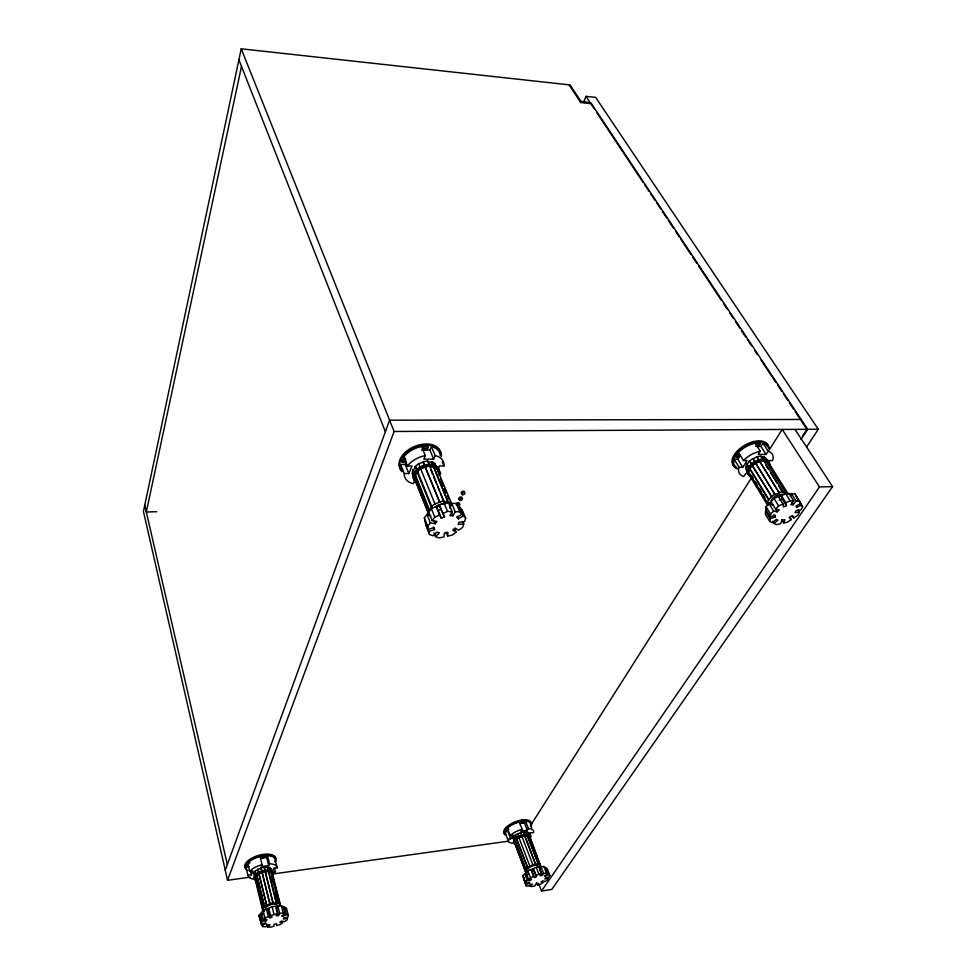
<?xml version="1.0" encoding="UTF-8"?>
<svg xmlns="http://www.w3.org/2000/svg" width="976" height="976" viewBox="0 0 976 976"><rect width="100%" height="100%" fill="white"/><g stroke="black" fill="none" stroke-linecap="round" stroke-linejoin="round"><path stroke-width="1.46" d="M254.516 876.704L253.967 872.751L255.309 870.934L256.151 874.435M255.053 878.961L255.078 877.339L256.969 875.509L264.545 906.692L263.178 908.485L253.967 872.751M264.447 911.011L262.593 910.108L262.629 908.522M277.635 900.567L278.355 903.398L269.974 867.542L271.243 868.75L270.657 870.397M272.097 872.593L273.805 868.286L277.221 867.847L275.171 859.771A15.116 6.722 -16.6 0 0 267.485 855.647L266.68 857.477L268.717 865.602L261.287 866.542L262.08 864.712L260.067 856.562A15.116 6.722 -16.6 0 0 247.611 863.223L249.575 871.385L253.028 870.946L251.357 874.838L247.904 875.289L245.964 867.139L249.405 866.7M271.243 868.75L280.173 904.313L279.563 905.935M454.499 528.37L456.085 532.213L452.181 535.116L447.655 536.092L447.947 532.298L444.324 533.079L444.043 536.873L439.139 537.922L435.528 536.641L433.978 532.774M798.136 509.875L799.551 512.144L795.05 512.607L796.245 510.546L800.759 510.094L802.577 506.983L801.479 504.836L796.648 507.52L795.904 506.093L800.735 503.409L794.964 493.844L785.521 493.38L774.053 498.468L766.075 506.678L765.306 514.084L769.796 521.513L772.321 522.697L776.347 519.378L778.006 520.159L773.98 523.478L772.589 521.196M769.796 521.513L770.101 518.756L765.94 511.888L766.136 510.045L770.296 516.914L775.286 515.243L775.078 517.085L770.101 518.756M770.296 516.914L770.601 514.132L766.075 506.678M413.348 475.861L412.311 473.262L412.75 469.944L414.495 472.652M414.239 474.385L412.75 469.944M414.8 475.068L428.867 510.094L429.586 510.192L415.508 475.166L414.8 475.068L414.361 478.386L415.117 478.045M429.159 513.047L428.379 513.388L428.867 510.094M435.943 467.004L436.065 466.235M581.281 101.968L570.106 84.949L241.231 48.8L143.435 511.448L227.567 880.291L250.124 877.143M241.487 66.417L146.327 511.997L156.721 511.705M537.556 885.061L537.947 883.317L535.604 883.963L535.226 885.708L532.054 886.574L529.822 886.293L532.481 884.305L531.005 884.11L528.345 886.098L526.101 885.805L522.929 875.582L527.906 870.885L536.214 867.298L543.9 866.505L547.329 868.884L549.915 875.533L549.012 877.18L545.462 877.875L544.864 878.961L548.427 878.266L547.524 879.901L544.876 881.535L542.815 880.852L541.07 881.938L543.132 882.621L540.484 884.244L537.556 885.061L536.629 882.609M261.287 922.466L261.946 925.199L266.045 923.76L265.509 922.857L261.397 924.296L258.799 915.512L263.178 910.571L272.097 906.68L281.32 905.704L286.456 908.07L288.323 915.427L287.847 917.147L283.699 917.94L283.382 919.075L287.53 918.27L287.042 919.978L284.394 921.722L281.576 921.063L279.819 922.222L282.637 922.869L279.99 924.614L276.672 925.504L276.489 923.723L273.829 924.431L274.024 926.224L270.437 927.2L267.558 926.956L266.899 924.235M513.681 840.604L513.352 836.932L515.377 835.2L527.65 867.554L525.564 869.274L525.064 870.799L525.783 871.922L516.097 846.277M528.37 833.711L527.272 832.394L539.704 864.614L536.068 855.171M529.578 839.043L530.078 837.481L540.387 865.749L528.48 833.345M462.685 521.379L463.759 523.941L462.624 527.369L458.683 530.285L455.28 528.15L452.681 530.09L456.085 532.213M435.528 536.641L439.395 532.945L436.98 532.079L433.112 535.787L429.464 534.494L426.146 526.101L424.353 517.878L431.429 508.728L444.092 503.018L456.256 503.506L462.16 509.875L465.674 518.207L464.515 521.66L458.964 522.197L458.208 524.478L463.759 523.941M540.899 865.529L539.935 867.078M789.913 517.304L791.316 519.574L787.473 522.172L783.655 523.038L784.899 519.622L781.837 520.306L780.605 523.722L776.481 524.649L773.98 523.478M225.261 870.177L389.595 420.18L801.174 419.473M227.567 880.291L394.109 431.49L241.231 48.8M748.36 470.261L747.665 470.566L745.554 467.089L746.725 464.112L748.677 466.516M768.356 504.897L749.409 473.836L748.726 474.129L767.648 505.202L768.356 504.897L768.002 502.445L767.295 502.75L748.336 471.652L749.519 468.663L752.655 465.747L771.772 496.857L768.551 499.785L746.725 464.112M583.709 101.98L586.015 96.343L595.641 97.368L818.278 429.269L806.554 447.02M405.235 464.478L400.685 464.478L404.271 473.555L408.846 473.543L405.235 464.478L406.284 461.965M408.846 473.543L412.006 466.003L407.419 466.003L403.783 456.927A20.679 13.2 -22.3 0 1 421.583 446.544L425.316 455.585L423.816 459.135L433.649 459.147L435.174 455.609L431.392 446.593L429.891 450.131L433.649 459.147M767.295 502.75L768.551 499.785M414.849 480.229L413.397 483.657A20.801 13.164 -22.3 0 1 404.271 473.555M437.858 469.712L439.493 465.967L443.982 465.967L442.36 462.124M268.717 865.602L269.522 863.784L267.485 855.647M449.716 508.057L451.973 503.958L448.936 503.848L452.156 511.583L449.887 515.682L452.925 515.792L455.194 511.692L451.973 503.958M799.551 512.144L797.746 515.23L793.878 517.841L791.768 515.901L789.206 517.634L791.316 519.574M278.001 906.631L276.745 908.754L278.441 915.586L276.147 915.83L277.404 913.719L275.708 906.875L278.001 906.631L279.709 913.463L278.441 915.586M530.773 825.184L751.203 478.264M769.161 449.997L782.227 429.44L819.474 486.951L832.565 486.609L795.025 429.379M736.172 467.114A18.971 10.333 -30 0 1 734.196 459.245L737.819 459.257L739.991 455.865M734.196 459.245L739.088 467.333L742.736 467.333L747.116 460.562L743.468 460.562L738.527 452.461A18.971 10.333 -30 0 1 755.241 443.177L760.28 451.241L758.206 454.413L766.026 454.438L768.112 451.278L763.049 443.226L760.987 446.398L755.79 446.374M802.821 435.686L806.969 429.318M413.458 470.054L415.654 466.687L414.946 466.589L417.228 470.578L415.654 466.687M801.04 439.517L807.701 429.306L591.468 103.676L580.842 102.565L569.02 84.827M415.508 475.166L417.716 471.798L417.008 471.701L431.16 506.739L431.88 506.825L429.586 510.192M510.655 838.896L507.886 831.528L504.97 831.894L507.727 839.275L510.655 838.896L513.095 835.188L510.155 835.554L507.374 828.16A13.725 5.807 -21.2 0 1 519.317 821.963L522.148 829.344L521.001 831.088L527.296 830.295L528.455 828.563L525.6 821.194L524.454 822.939L519.439 823.561M428.696 464.979L429.318 464.881L427.72 460.989L427.342 461.575L431.441 462.173L432.514 464.759M431.441 462.173L431.831 461.599L434.759 463.441L452.108 504.726M429.83 466.101L429.44 466.674L433.564 467.272L448.033 502.14L443.86 501.603L429.83 466.101L425.158 466.845L439.725 502.286L434.893 503.823L431.16 506.739M514.12 841.507L512.998 843.203A13.774 5.771 -21.2 0 1 507.727 839.275M433.564 467.272L433.942 466.699L436.882 468.529L436.113 468.87M528.492 835.541L530.688 832.955L533.579 832.589A13.774 5.771 -21.2 0 0 528.455 828.563M448.033 502.14L431.831 461.599M538.862 884.049L541.534 891.039L819.474 486.951M832.565 486.609L551.818 889.429L541.534 891.039M264.179 867.359L273.036 903.093L264.179 867.359L269.974 867.542M427.488 508.886L432.136 520.598L437.016 521.477L435.247 523.746L430.355 522.88L427.256 515.108L429.013 512.827M790.353 496.076L791.78 494.234L796.074 501.078L799.625 501.249M273.036 903.093L276.476 902.617L267.583 866.944M429.464 534.494L428.806 531.432L434.503 529.553L434.076 527.516L428.366 529.395L427.695 526.308L430.355 522.88M432.136 520.598L434.82 517.146L439.603 514.999L441.323 518.256L444.483 516.829L439.59 505.812L436.443 507.227L439.603 514.999M791.78 494.234L789.425 494.124L793.72 500.969L790.853 504.653L793.207 504.763L796.074 501.078M541.216 867.31L539.582 869.335L541.961 875.496L540.045 875.692L541.68 873.679L539.301 867.505L541.216 867.31L543.595 873.483L541.961 875.496M747.262 464.198L749.312 461.087L751.984 464.649L750.556 462.343M760.414 456.609L763.976 456.646L765.855 458.305L788.059 493.795L787.351 494.1M785.729 492.685L782.581 492.185L783.045 491.672L763.696 460.635L763.244 461.16L766.367 461.697L785.729 492.685L786.192 492.172L766.819 461.184L766.367 461.697M262.227 921.076L260.58 914.231L261.666 912.999L263.313 919.856L267.082 919.782L265.984 921.002L262.227 921.076L260.58 922.93M263.313 919.856L264.972 918.001L268.339 916.537L269.974 917.867L272.206 916.891L270.559 915.561L268.888 908.717L266.668 909.681L268.339 916.537M524.21 834.883L523.404 831.625L535.519 864.224L524.722 836.066C521.379 836.53 515.792 838.421 514.45 842.642L515.169 843.801M523.124 831.918L527.784 832.174M526.942 835.017L529.004 835.322M535.519 864.224L540.216 864.394M777.213 511.863L773.614 511.058L769.417 504.177L771.406 502.14L777.213 511.863L779.214 509.826L775.615 509.008L778.641 505.922L782.959 504.006L778.714 497.126L781.569 495.857L785.826 502.725L786.302 505.666L783.447 506.934L782.959 504.006M770.601 514.132L773.614 511.058M527.321 880.511L524.99 874.337L526.235 873.166L528.565 879.352L531.603 879.339L530.346 880.511L527.321 880.511L525.442 882.267L525.698 883.597L529.407 882.292L529.565 883.17L525.857 884.488L526.101 885.805M528.565 879.352L533.579 876.228L534.494 877.546L536.556 876.655L533.286 869.152L531.225 870.055L533.579 876.228M267.558 926.956L270.084 924.858L268.18 924.699L265.655 926.797L262.764 926.553L261.946 925.199M414.946 466.589L418.57 463.698L423.291 462.209L424.877 466.101L423.059 461.733L427.72 460.989M416.52 470.481L420.388 468.065L418.57 463.698M417.008 471.701L420.644 468.809L425.377 467.321L439.725 502.286M749.312 461.087L752.911 458.5L755.046 461.977L751.447 464.564M771.772 496.857L752.118 465.65L755.717 463.063L774.993 494.588L779.141 492.795L759.792 461.294L763.696 460.635M771.223 496.772L774.932 494.161M255.309 870.934L257.981 869.421L266.729 905.203L269.986 903.813L260.958 867.847L264.411 867.054M258.286 872.947L261.824 871.348M256.42 875.533C261.263 872.324 265.533 870.897 271.121 872.105L280.173 904.313M263.996 906.728L266.509 905.008L257.762 869.213M527.65 867.554L514.938 835.212L523.404 831.625M527.199 867.566L532.859 864.87L520.379 832.333M463.466 515.828L458.757 506.544L461.99 514.254L456.853 517.256L458.342 518.829L463.466 515.828L465.674 518.207M286.395 914.549L284.675 907.753L283.394 907.155L285.114 913.975L281.576 915.866L282.857 916.452L286.395 914.549L288.323 915.427M548.634 874.642L545.389 867.92L547.78 874.057L544.376 875.826L545.23 876.411L548.634 874.642L549.915 875.533M436.443 507.227L438.163 510.497L441.311 509.082M439.59 505.812L442.762 513.571L447.557 511.412L452.156 511.583M779.214 500.078L782.057 498.809L781.569 495.857M785.826 502.725L790.157 500.81L793.72 500.969M412.311 473.262L413.068 472.933M433.991 463.783L434.759 463.441M414.629 476.825L413.873 477.166L428.379 513.388M416.484 480.802L415.727 481.144L428.623 513.339M437.419 471.652L438.187 471.323M450.607 503.689L451.388 503.348L448.435 501.566M270.559 915.561L277.404 913.719M759.182 460.648L755.119 462.404L752.972 458.94L756.961 456.744L760.853 456.097L763.012 459.55M745.554 467.089L746.237 466.796M774.993 494.588L755.79 463.49L759.792 461.294M767.319 462.051L768.014 461.758M748.336 471.652L749.019 471.347M768.002 463.136L768.685 462.831L766.819 461.184M531.225 870.055L532.14 871.373L534.201 870.482L536.092 875.423M535.653 875.338L541.68 873.679M257.981 869.421L261.19 868.054M271.84 873.544L271.792 874.947M512.876 838.494L513.766 838.896M514.108 839.445L514.791 842.813M528.87 836.53L527.601 835.712L524.722 836.066M535.8 863.931L532.859 864.87M260.958 867.847L269.766 903.617L273.268 902.776M262.825 871.117L268.449 870.433L270.852 871.019M779.08 492.368L783.045 491.672M762.488 459.647L759.121 460.208L756.961 456.744M439.493 501.81L444.251 501.017M272.682 874.008L508.825 841.117M274.451 867.701L275.476 871.739L271.572 872.446L270.694 868.982M260.763 858.221L266.68 857.477M247.611 863.223L249.905 862.93M279.709 913.463L283.174 913.085L285.114 913.975M543.595 873.483L546.487 873.178L547.78 874.057M260.58 914.231L263.081 914.183M394.109 431.49L818.278 429.269M748.433 473.348L745.847 473.36L743.834 476.447A19.069 10.285 -29.9 0 1 739.088 467.333M769.003 460.574L772.577 460.587A19.069 10.285 -29.9 0 0 768.112 451.278M524.99 874.337L528.016 874.337M421.498 450.095L429.891 450.131M455.194 511.692L459.769 511.863L461.99 514.254M580.842 101.309L591.017 102.992L580.195 101.858M427.256 515.108L430.904 515.767M276.476 902.617L278.904 903.166M769.417 504.177L773.004 504.995M525.783 871.922L527.589 872.471M433.442 465.479L436.37 467.321M266.668 909.681L268.302 911.023L269.974 917.867M786.192 492.172L788.059 493.795M278.355 903.398L279.624 904.557M514.511 843.179L513.766 842.483A8.833 3.684 -21.2 0 1 522.221 835.053A8.833 3.684 -21.2 0 1 529.822 837.75M414.861 480.668L413.519 478.874A13.347 8.418 -22.2 0 1 423.901 465.296A13.347 8.418 -22.2 0 1 438.517 470.554M533.286 869.152L534.201 870.482M586.015 96.343L594.421 109.007M596.934 112.801L643.147 182.439M644.831 184.964L649.028 191.296M650.711 193.834L654.908 200.165M656.592 202.691L660.789 209.023M662.472 211.56L666.669 217.892M668.353 220.417L673.391 228.018M675.917 231.812L679.272 236.875M680.955 239.413L691.032 254.602M692.716 257.139L696.913 263.471M698.596 265.997L721.276 300.181M723.802 303.975L727.157 309.05M729.682 312.845L733.037 317.908M735.562 321.702L739.759 328.034M741.443 330.571L745.64 336.903M747.323 339.428L751.52 345.76M754.887 350.823L757.4 354.63M760.768 359.693L775.883 382.482M777.567 385.008L781.764 391.339M783.447 393.877L787.644 400.209M789.328 402.734L793.525 409.066M795.208 411.604L799.405 417.923M801.089 420.461L806.127 428.061M796.44 496.589L800.735 503.409M797.185 498.016L801.479 504.836M798.71 500.834L802.577 506.983M760.987 446.398L766.026 454.438M763.976 456.646L766.136 460.099M763.537 457.158L765.696 460.611M791.78 502.481L793.207 504.763M785.521 493.38L790.157 500.81M765.733 465.162L768.149 469.017M770.552 472.884L776.969 483.181M778.567 485.755L781.776 490.904M757.034 457.183L779.141 492.795M782.057 498.809L786.302 505.666M792.475 515.572L793.878 517.841M774.053 498.468L778.641 505.922M781.569 519.622L783.655 523.038M749.385 467.675L769.088 499.871M751.471 475.361L753.045 477.947M755.412 481.815L756.986 484.389M759.34 488.256L761.707 492.124M763.281 494.71L764.855 497.284M748.067 473.043L745.957 469.578L746.457 468.114M773.687 514.803L775.078 517.085M737.819 459.257L742.736 467.333M539.704 864.614L540.387 865.749M521.587 835.493L516.133 838.372L514.071 841.654L525.064 870.799M258.799 915.512L260.263 917.952M260.311 918.367L259.762 917.452L261.397 924.296M442.762 513.571L444.483 516.829M794.964 493.844L797.929 499.602M456.256 503.506L459.769 511.863M438.017 467.028L440.688 473.433A20.801 13.164 -22.3 0 1 439.127 475.214M457.268 516.255L458.342 518.829M440.408 478.838L443.287 485.743M444.434 488.5L446.154 492.636M447.301 495.405L449.033 499.541M441.408 481.583L443.128 485.731M444.287 488.488L446.008 492.636M451.327 511.924L452.925 515.792M430.709 469.724L432.417 473.885M433.564 476.654L436.418 483.584M437.565 486.353L439.285 490.513M440.432 493.283L443.287 500.212M444.092 503.018L447.557 511.412M438.163 510.497L441.323 518.256M420.644 468.809L435.113 504.299M446.093 532.237L447.655 536.092M417.716 471.798L418.96 474.861M419.521 476.251L431.88 506.825M431.429 508.728L434.82 517.146M434.198 521.16L435.247 523.746M433.466 526.967L434.503 529.553M424.353 517.878L427.695 526.308M425.28 521.623L428.366 529.395M425.731 523.673L428.806 531.432M238.9 59.841L385.374 431.746M531.688 827.709L530.737 825.269A13.725 5.807 -21.2 0 0 525.6 821.194M543.9 866.505L546.487 873.178M529.675 832.626L531.09 836.286M524.454 822.939L527.296 830.295M527.967 833.565L528.785 835.663M527.272 832.394L528.089 834.492M529.822 838.994L535.031 852.475M526.003 831.564L538.435 863.833M525.722 831.857L538.154 864.126M536.214 867.298L538.789 873.984M532.14 871.373L534.494 877.546M517.402 833.602L529.834 866.151M527.906 870.885L530.444 877.583M513.791 836.92L526.015 869.25M513.352 836.932L525.564 869.274M518.219 850.34L520.916 857.453M524.136 866.005L526.296 871.702M514.584 841.434L515.889 844.911M518.049 850.608L522.892 863.455M523.966 866.298L525.588 870.58M522.929 875.582L525.442 882.267M525.698 883.597L523.38 877.436L525.857 884.488M281.32 905.704L283.174 913.085M273.012 877.656L275.147 886.135M275.854 888.953L279.038 901.665M269.718 868.933L270.303 871.251M271.962 877.9L273.036 882.158M275.866 893.479L276.928 897.737M267.351 867.261L276.245 902.934M272.097 906.68L273.927 914.097M257.627 878.254L260.055 888.209M260.751 891.051L263.862 903.849M254.504 872.727L263.886 911.242M255.602 878.729L256.261 881.462M256.603 882.877L257.981 888.563M260.738 899.921L263.142 909.864M265.326 918.27L265.984 921.002M263.178 910.571L264.972 918.001M254.797 877.863L262.593 910.108M250.381 870.775L251.357 874.838M261.702 922.125L262.764 926.553M144.765 505.178L227.323 864.529M459.123 499.114A1.671 1.025 -22.9 0 1 459.159 497.65A1.671 1.025 -22.9 0 1 461.306 497.016A1.671 1.025 -22.9 0 1 461.648 498.358M459.818 499.248A1.671 1.025 -22.9 0 1 459.44 499.212M456.841 505.068A1.671 1.013 -22.8 0 1 458.708 503.897A1.671 1.013 -22.8 0 1 459.916 504.775A1.671 1.013 -22.8 0 1 458.256 506.105M456.243 504.128A1.671 1.013 -22.8 0 1 458.33 502.664A1.671 1.013 -22.8 0 1 459.159 504.055M462.319 493.514A1.684 1.025 -23.1 0 1 461.355 492.294A1.684 1.025 -23.1 0 1 463.576 491.221A1.684 1.025 -23.1 0 1 464.149 492.624M275.476 871.739A15.177 6.686 -16.6 0 1 273.243 873.715M254.663 879.205A15.177 6.686 -16.6 0 1 247.904 875.289M249.575 871.385A15.177 6.686 -16.6 0 1 262.08 864.712M269.522 863.784A15.177 6.686 -16.6 0 1 277.221 867.847M245.635 868.128A16.006 7.137 -16.6 0 1 257.408 855.745A16.006 7.137 -16.6 0 1 275.757 858.343M247.672 870.507A16.019 7.125 -16.6 0 1 257.664 856.83A16.019 7.125 -16.6 0 1 275.696 861.405M274.781 861.174A1.806 0.805 -16.8 0 1 274.768 861.808M264.96 855.44A1.818 0.817 -16.6 0 1 263.52 856.403A1.818 0.817 -16.6 0 1 261.739 856.44M261.958 855.354A1.818 0.817 -16.6 0 1 263.191 854.805M248.197 865.81A1.818 0.817 -16.3 0 1 246.184 865.346A1.818 0.817 -16.3 0 1 248.575 864.102M248.38 864.565A1.818 0.817 -16.3 0 1 246.159 864.736A1.818 0.817 -16.3 0 1 246.574 863.553M265.716 909.437A6.173 2.599 -16.9 0 1 271.084 904.593A6.173 2.599 -16.9 0 1 277.208 906.338M256.139 880.535A9.736 4.258 -16.7 0 1 261.495 872.349A9.736 4.258 -16.7 0 1 272.999 874.606M254.687 878.717A9.723 4.258 -16.7 0 1 262.434 870.873A9.723 4.258 -16.7 0 1 272.719 873.52M743.468 460.562A19.069 10.285 -29.9 0 1 760.28 451.241M763.049 443.226A18.971 10.333 -30 0 1 767.539 446.691M736.758 467.809A20.093 10.956 -30 0 1 743.505 445.983A20.093 10.956 -30 0 1 768.49 447.728M737.405 468.87A20.106 10.943 -30 0 1 744.176 447.057A20.106 10.943 -30 0 1 769.161 448.789M759.804 442.811A2.294 1.257 -30.4 0 1 758.071 444.47A2.294 1.257 -30.4 0 1 755.997 444.556M758.34 441.652A2.294 1.257 -30.4 0 1 759.267 441.664M738.564 453.364A2.281 1.257 -29.8 0 1 738.173 455.438A2.281 1.257 -29.8 0 1 735.257 456.231M734.855 455.353A2.281 1.257 -29.8 0 1 735.66 454.157M770.772 502.262A7.796 4.026 -29.5 0 1 775.908 495.942A7.796 4.026 -29.5 0 1 783.923 494.905M751.508 476.642A12.237 6.564 -29.8 0 1 749.117 468.346A12.237 6.564 -29.8 0 1 762.61 460.208A12.237 6.564 -29.8 0 1 769.588 465.747M748.909 474.885A12.224 6.564 -29.9 0 1 747.579 473.714L746.969 472.116A12.224 6.564 -29.9 0 1 757.156 460.465A12.224 6.564 -29.9 0 1 769.088 462.722M435.174 455.609A20.801 13.164 -22.3 0 1 443.982 465.967M407.419 466.003A20.801 13.164 -22.3 0 1 425.316 455.585M431.392 446.593A20.679 13.2 -22.3 0 1 440.237 455.792M402.185 470.029A20.679 13.2 -22.3 0 1 400.685 464.478M401.587 470.578A21.911 14.006 -22.3 0 1 415.215 446.191A21.911 14.006 -22.3 0 1 440.896 455.292M402.063 471.774A21.923 13.993 -22.3 0 1 415.703 447.386A21.923 13.993 -22.3 0 1 441.396 456.475M427.842 445.69A2.501 1.61 -22.6 0 1 425.341 448.277A2.501 1.61 -22.6 0 1 423.23 446.532M405.894 460.989A2.501 1.598 -21.7 0 1 402.502 462.417A2.501 1.598 -21.7 0 1 401.831 460.147A2.501 1.598 -21.7 0 1 405.345 459.11M405.626 459.33A2.489 1.598 -21.7 0 1 403.112 461.209A2.489 1.598 -21.7 0 1 400.892 460.135M401.136 459.245A2.489 1.598 -21.7 0 1 401.478 458.805M405.272 458.147A2.489 1.598 -21.7 0 1 405.54 458.476M435.04 507.044A8.528 5.185 -22.2 0 1 444.934 504.08M417.435 483.181A13.359 8.406 -22.2 0 1 415.678 472.311A13.359 8.406 -22.2 0 1 431.502 465.552A13.359 8.406 -22.2 0 1 438.614 474.129M510.155 835.554A13.774 5.771 -21.2 0 1 522.148 829.344M506.032 834.712A13.725 5.807 -21.2 0 1 504.97 831.894M505.068 834.187A14.542 6.161 -21.2 0 1 516.926 821.206A14.542 6.161 -21.2 0 1 530.346 825.855M505.434 835.163A14.542 6.161 -21.2 0 1 515.523 822.829A14.542 6.161 -21.2 0 1 531.53 824.927M521.489 820.511A1.659 0.708 -21.3 0 1 523.234 820.865A1.659 0.708 -21.3 0 1 520.879 822.073A1.659 0.708 -21.3 0 1 520.745 820.901M508.496 829.124A1.647 0.708 -21 0 1 507.422 830.552A1.647 0.708 -21 0 1 505.605 830.259A1.647 0.708 -21 0 1 507.923 829.027M507.886 829.112A1.647 0.708 -21 0 1 505.531 829.759A1.647 0.708 -21 0 1 505.983 828.526M528.187 870.665A5.6 2.233 -21.2 0 1 532.823 865.834A5.6 2.233 -21.2 0 1 537.922 867.42M516.145 844.606A8.833 3.672 -21.2 0 1 515.621 839.763A8.833 3.672 -21.2 0 1 526.101 835.383A8.833 3.672 -21.2 0 1 530.212 838.738M460.33 500.468A1.671 1.025 -22.9 0 0 462.392 498.712A1.671 1.025 -22.9 0 0 459.769 498.785A1.671 1.025 -22.9 0 0 460.33 500.468M462.831 494.734A1.684 1.025 -23.1 0 0 464.905 492.978A1.684 1.025 -23.1 0 0 462.282 493.039A1.684 1.025 -23.1 0 0 462.831 494.734M262.666 857.66A1.83 0.817 -16.6 0 0 265.277 856.281A1.83 0.817 -16.6 0 0 262.593 856.208A1.83 0.817 -16.6 0 0 262.666 857.66M757.925 445.8A2.294 1.257 -30.4 0 0 760.475 443.153A2.294 1.257 -30.4 0 0 756.998 443.824A2.294 1.257 -30.4 0 0 757.925 445.8M736.758 457.427A2.281 1.257 -29.8 0 0 739.625 454.95A2.281 1.257 -29.8 0 0 736.307 455.219A2.281 1.257 -29.8 0 0 736.758 457.427M425.231 449.521A2.501 1.61 -22.6 0 0 428.342 446.886A2.501 1.61 -22.6 0 0 424.414 446.837A2.501 1.61 -22.6 0 0 425.231 449.521M521.501 823.036A1.659 0.708 -21.3 0 0 523.636 821.572A1.659 0.708 -21.3 0 0 521.123 821.877A1.659 0.708 -21.3 0 0 521.501 823.036"/></g></svg>
